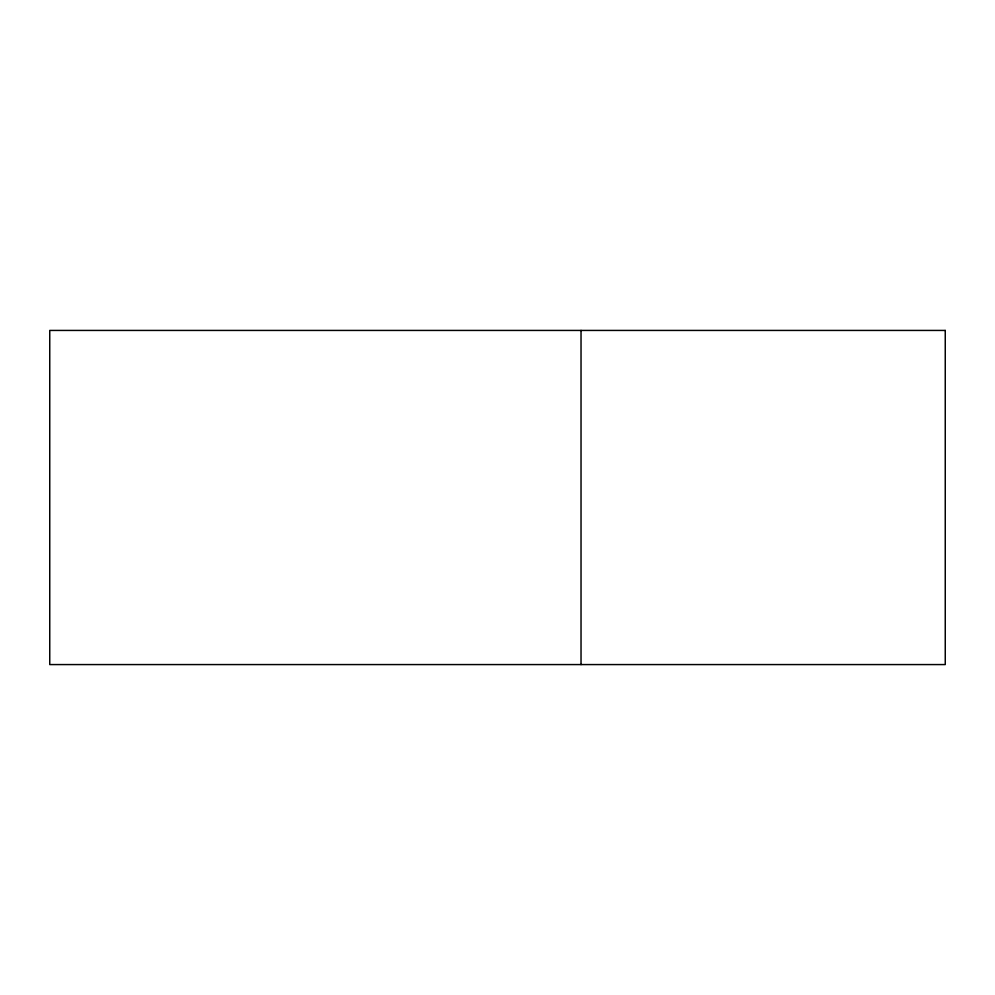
<?xml version="1.0" encoding="UTF-8"?>
<svg xmlns="http://www.w3.org/2000/svg" width="995" height="995" viewBox="0 0 995 995"><rect width="100%" height="100%" fill="white"/><g stroke="black" fill="none" stroke-linecap="round" stroke-linejoin="round"><path stroke-width="1.49" d="M581.03 330.427L581.03 664.573M945.25 330.427L49.75 330.427L49.75 664.573L945.25 664.573L945.25 330.427"/></g></svg>
